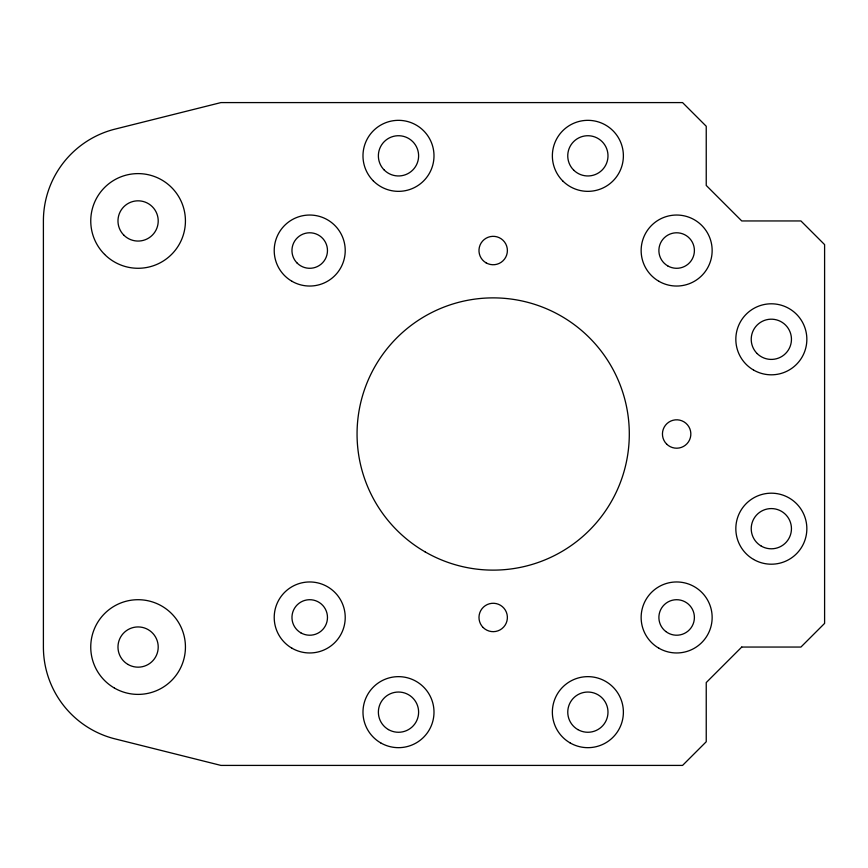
<?xml version="1.0" encoding="UTF-8"?>
<svg xmlns="http://www.w3.org/2000/svg" width="868" height="868" viewBox="0 0 868 868"><rect width="100%" height="100%" fill="white"/><g stroke="black" fill="none" stroke-linecap="round" stroke-linejoin="round"><path stroke-width="1.3" d="M741.749 647.051L706.237 682.563L706.237 741.749L682.563 765.413L220.949 765.413L113.578 738.516A94.688 94.688 0 0 1 43.4 647.051L43.4 220.949A94.688 94.688 0 0 1 113.578 129.484L220.949 102.587L682.563 102.587L706.237 126.251L706.237 185.437L741.749 220.949L800.925 220.949L824.6 244.613L824.6 623.387L800.925 647.051L741.749 647.051M658.888 281.286A35.512 35.512 0 0 0 712.151 250.537A35.512 35.512 0 0 0 658.888 219.788A35.512 35.512 0 0 0 658.888 281.286M562.768 180.956A35.512 35.512 0 0 0 622.172 165.039A35.512 35.512 0 0 0 578.685 121.542A35.512 35.512 0 0 0 562.768 180.956M573.639 170.074A20.127 20.127 0 0 0 607.307 161.057A20.127 20.127 0 0 0 582.667 136.406A20.127 20.127 0 0 0 573.639 170.074M300.838 632.837A17.751 17.751 0 0 0 327.475 617.463A17.751 17.751 0 0 0 300.838 602.088A17.751 17.751 0 0 0 300.838 632.837M297.16 263.091A17.751 17.751 0 0 0 326.867 255.127A17.751 17.751 0 0 0 305.124 233.383A17.751 17.751 0 0 0 297.16 263.091M665.789 631.513A17.751 17.751 0 0 0 694.237 619.85A17.751 17.751 0 0 0 669.912 601.036A17.751 17.751 0 0 0 665.789 631.513M667.763 265.912A17.751 17.751 0 0 0 694.4 250.537A17.751 17.751 0 0 0 667.763 235.163A17.751 17.751 0 0 0 667.763 265.912M384.264 170.074A20.127 20.127 0 0 0 417.931 161.057A20.127 20.127 0 0 0 393.28 136.406A20.127 20.127 0 0 0 384.264 170.074M486.08 262.841A14.203 14.203 0 0 0 507.389 250.537A14.203 14.203 0 0 0 486.08 238.233A14.203 14.203 0 0 0 486.08 262.841M753.587 559.448A35.512 35.512 0 0 0 806.849 528.688A35.512 35.512 0 0 0 753.587 497.939A35.512 35.512 0 0 0 753.587 559.448M753.587 370.061A35.512 35.512 0 0 0 806.849 339.312A35.512 35.512 0 0 0 753.587 308.552A35.512 35.512 0 0 0 753.587 370.061M757.113 353.536A20.127 20.127 0 0 0 790.77 344.52A20.127 20.127 0 0 0 766.129 319.869A20.127 20.127 0 0 0 757.113 353.536M761.279 546.113A20.127 20.127 0 0 0 791.453 528.688A20.127 20.127 0 0 0 761.279 511.263A20.127 20.127 0 0 0 761.279 546.113M483.14 627.51A14.203 14.203 0 0 0 506.901 621.141A14.203 14.203 0 0 0 489.509 603.748A14.203 14.203 0 0 0 483.14 627.51M666.602 444.047A14.203 14.203 0 0 0 690.364 437.678A14.203 14.203 0 0 0 672.971 420.286A14.203 14.203 0 0 0 666.602 444.047M425.125 551.885A136.113 136.113 0 0 0 629.3 434A136.113 136.113 0 0 0 425.125 316.115A136.113 136.113 0 0 0 425.125 551.885M373.381 180.956A35.512 35.512 0 0 0 432.785 165.039A35.512 35.512 0 0 0 389.298 121.542A35.512 35.512 0 0 0 373.381 180.956M658.888 648.212A35.512 35.512 0 0 0 712.151 617.463A35.512 35.512 0 0 0 658.888 586.714A35.512 35.512 0 0 0 658.888 648.212M291.963 648.212A35.512 35.512 0 0 0 345.225 617.463A35.512 35.512 0 0 0 291.963 586.714A35.512 35.512 0 0 0 291.963 648.212M291.963 281.286A35.512 35.512 0 0 0 345.225 250.537A35.512 35.512 0 0 0 291.963 219.788A35.512 35.512 0 0 0 291.963 281.286M577.817 729.576A20.127 20.127 0 0 0 607.991 712.151A20.127 20.127 0 0 0 577.817 694.725A20.127 20.127 0 0 0 577.817 729.576M570.113 742.91A35.512 35.512 0 0 0 623.387 712.151A35.512 35.512 0 0 0 570.113 681.402A35.512 35.512 0 0 0 570.113 742.91M388.43 729.576A20.127 20.127 0 0 0 418.615 712.151A20.127 20.127 0 0 0 388.43 694.725A20.127 20.127 0 0 0 388.43 729.576M380.737 742.91A35.512 35.512 0 0 0 434 712.151A35.512 35.512 0 0 0 380.737 681.402A35.512 35.512 0 0 0 380.737 742.91M123.864 235.174A20.127 20.127 0 0 0 157.531 226.157A20.127 20.127 0 0 0 132.88 201.506A20.127 20.127 0 0 0 123.864 235.174M128.03 664.476A20.127 20.127 0 0 0 158.215 647.051A20.127 20.127 0 0 0 128.03 629.625A20.127 20.127 0 0 0 128.03 664.476M104.616 254.422A47.349 47.349 0 0 0 183.821 233.199A47.349 47.349 0 0 0 125.838 175.217A47.349 47.349 0 0 0 104.616 254.422M114.413 688.053A47.349 47.349 0 0 0 185.437 647.051A47.349 47.349 0 0 0 114.413 606.048A47.349 47.349 0 0 0 114.413 688.053"/></g></svg>
